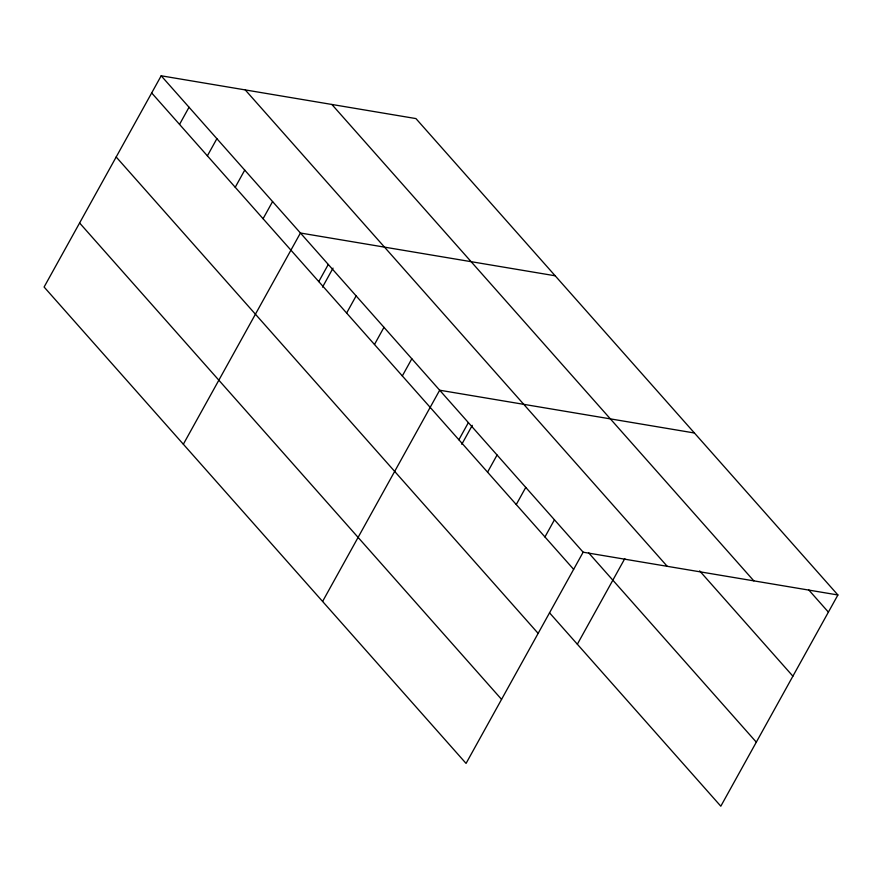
<?xml version="1.0" encoding="UTF-8"?>
<svg xmlns="http://www.w3.org/2000/svg" width="882" height="882" viewBox="0 0 882 882"><rect width="100%" height="100%" fill="white"/><g stroke="black" fill="none" stroke-linecap="round" stroke-linejoin="round"><path stroke-width="1.32" d="M837.9 594.975L415.94 118.585L161.185 75.797L44.1 287.025L466.06 763.415L583.145 552.198L837.9 594.975L720.814 806.203L549.497 612.781M179.531 124.395L189.035 107.24M207.38 155.827L216.884 138.683M235.229 187.271L244.733 170.127M263.079 218.714L272.582 201.57M183.346 444.23L300.431 233.013L555.186 275.79M318.777 281.601L328.28 264.457M322.514 287.113L333.032 268.128M346.626 313.044L356.13 295.889M374.475 344.487L383.979 327.332M402.324 375.93L411.828 358.776M322.592 601.447L439.677 390.219L694.432 432.996M458.872 439.765L468.375 422.61M461.771 444.319L472.289 425.345M487.559 472.157L497.073 455.013M516.257 504.548L525.76 487.404M544.944 536.951L554.458 519.796M577.346 644.224L624.82 558.582M808.673 589.849L828.396 612.119M331.864 104.462L753.834 580.852M699.635 570.886L792.896 676.174M245.251 89.92L667.222 566.31M588.592 552.793L756.315 742.159M161.185 75.797L583.145 552.198M151.682 92.952L573.642 569.342M116.181 156.996L538.141 633.386M79.601 222.981L501.56 699.371"/></g></svg>
